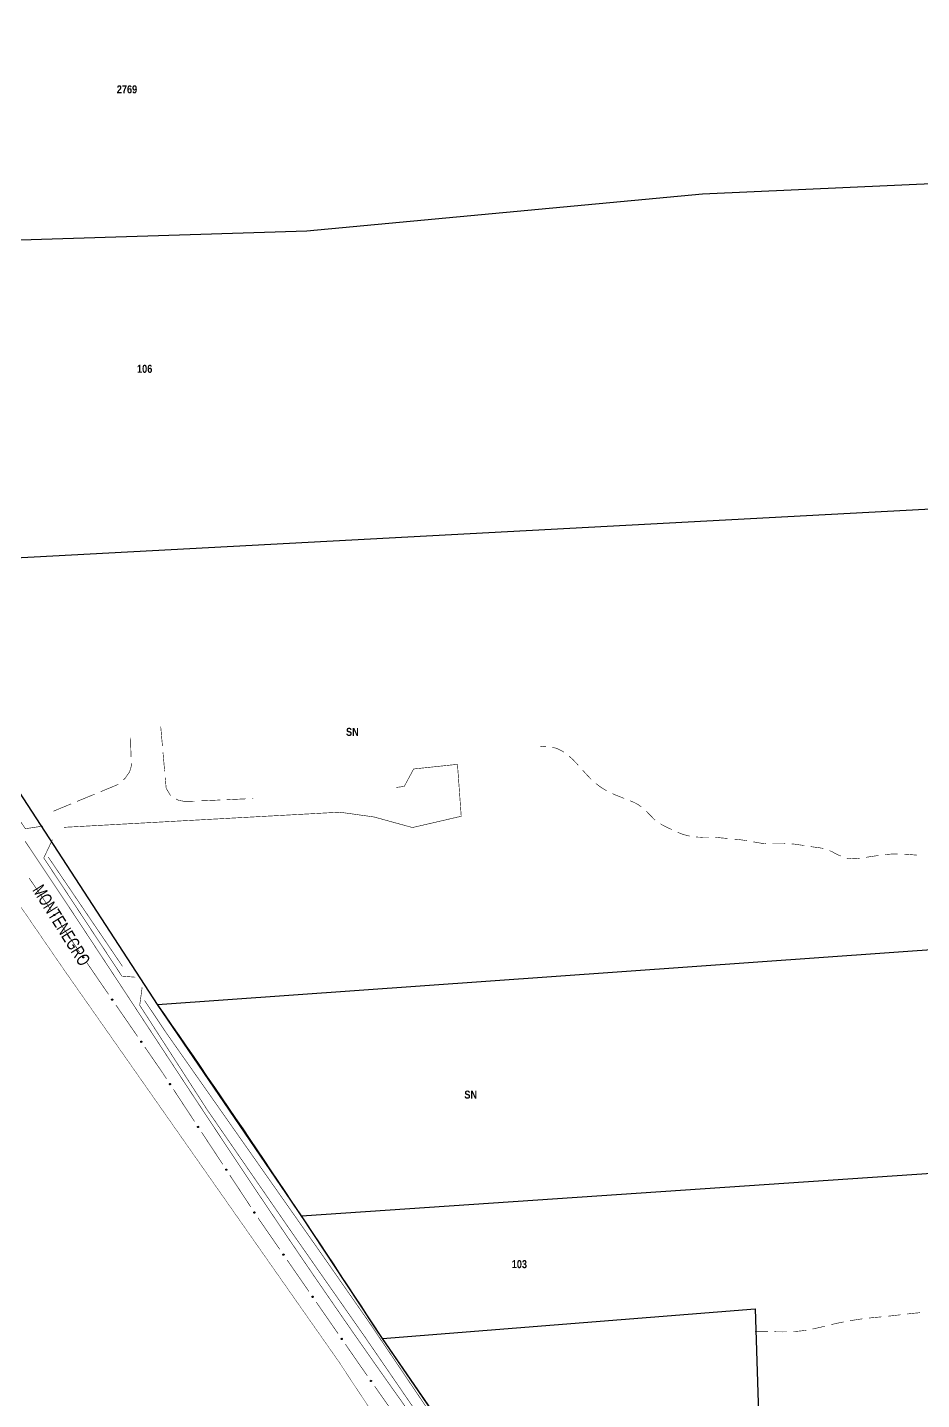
# Model space of a CAD drawing. Extents: x 204834 to 208707, y 4853033 to 4855981.
# Drawn here: x 205465.4 to 205744.8, y 4853890.3 to 4854319 of the extents above; entities that cross this region are included whole.
import ezdxf
from ezdxf.enums import TextEntityAlignment as Align

# ---------------------------------------------------------------- set-up
doc = ezdxf.new("R2010")
doc.units = 0
doc.header["$LTSCALE"] = 1.5
doc.header["$MEASUREMENT"] = 0
for name, pattern in [('TRACO_05', [11, 7, -1, 0.5, -1, 0.5, -1]), ('TRACO_11', [8, 3, -1, 3, -1]), ('TRACO_25', [8, 3, -1, 1, -1, 1, -1])]:
    doc.linetypes.add(name, pattern=pattern)
for name, color, linetype in [('CD-MALHA-LOTES', 40, 'CONTINUOUS'), ('HD-VALAS-DRENOS', 170, 'CONTINUOUS'), ('LM-LIM-SETOR-FISCAL', 7, 'CONTINUOUS'), ('RU-QUADRAS', 6, 'CONTINUOUS'), ('SV-CAMINHO-TRILHA', 20, 'CONTINUOUS'), ('SV-EIXO-ROD-ESTR', 7, 'CONTINUOUS'), ('SV-FX-DOM-EST', 20, 'CONTINUOUS'), ('SV-ROD-ESTADUAIS', 20, 'CONTINUOUS'), ('SV-RUA-PAVIM-S-GUIA-C-GUIA', 7, 'CONTINUOUS'), ('SV-TXT-ROD-EST', 20, 'CONTINUOUS'), ('Th_NmrPort', 7, 'CONTINUOUS')]:
    doc.layers.add(name, color=color, linetype=linetype)
doc.styles.add('ARIAL', font='ARIAL.TTF')
doc.styles.get("Standard").update_dxf_attribs({"font": 'swisscbo.ttf'})
doc.linetypes.add('Limite', pattern='A,20,-3,[130,ltypeshp.shx,S=6.35,R=0,X=0,Y=0],-3,20', length=46)

msp = doc.modelspace()

# ---------------------------------------------------------------- linework, layer by layer
at = {"layer": 'CD-MALHA-LOTES', "linetype": 'Continuous', "flags": 128}
for points in [[(205423.36, 4854251.36), (205552.69, 4854255.43), (205676.37, 4854266.97), (205796.36, 4854272.4)], [(205416.8, 4854150.88), (205796.43, 4854171.24)], [(205506.07, 4854013.73), (205416.8, 4854150.88)], [(205506.07, 4854013.73), (205796.2, 4854034.33)], [(205551.03, 4853947.72), (205506.07, 4854013.73)], [(205551.03, 4853947.72), (205795.58, 4853964.28)], [(205576.31, 4853909.36), (205551.03, 4853947.72)], [(205576.31, 4853909.36), (205692.85, 4853918.66)], [(205692.85, 4853918.66), (205694.59, 4853863.12)], [(205611.74, 4853857.9), (205576.31, 4853909.36)]]:
    msp.add_lwpolyline(points, dxfattribs=at)
at = {"layer": 'HD-VALAS-DRENOS', "linetype": 'TRACO_05', "const_width": 0.18}
for points in [[(205495.1, 4854025.67), (205471.91, 4854059.8)], [(205619.06, 4853844.95), (205571.88, 4853914.89), (205558.19, 4853934.54), (205508.55, 4854005.2), (205501.99, 4854015.02), (205501.99, 4854015.01)]]:
    msp.add_lwpolyline(points, dxfattribs=at)
at = {"layer": 'LM-LIM-SETOR-FISCAL', "linetype": 'Limite', "ltscale": 0.1, "const_width": 0.13, "flags": 128}
msp.add_lwpolyline([(208132.13, 4853213.19), (208114.89, 4853209.76), (208079.6, 4853197.34), (208051.55, 4853180.72), (208025.58, 4853147.48), (208008.96, 4853121.51), (207990.27, 4853095.54), (207977.18, 4853074.27), (207977.18, 4853074.27), (207977.25, 4853074.22), (207977.18, 4853074.27), (207956.1, 4853085.93), (207945.82, 4853090.68), (207936.07, 4853099.64), (207925.79, 4853113.08), (207912.87, 4853122.04), (207901.27, 4853129.42), (207885.99, 4853134.43), (207866.22, 4853130.48), (207857.06, 4853117.3), (207855.74, 4853109.65), (207854.29, 4853104.12), (207849.81, 4853098.58), (207843.48, 4853094.63), (207832.35, 4853091.47), (207826.81, 4853088.04), (207822.46, 4853090.02), (207820.49, 4853094.5), (207817.85, 4853098.72), (207811.26, 4853102.27), (207805.07, 4853103.59), (207799.14, 4853104.38), (207790.7, 4853104.38), (207787.01, 4853100.03), (207786.62, 4853093.31), (207788.2, 4853087.12), (207790.57, 4853079.61), (207790.97, 4853071.24), (207790.84, 4853064.52), (207788.33, 4853057.66), (207782.8, 4853050.28), (207778.71, 4853047.25), (207773.44, 4853045.67), (207762.04, 4853043.3), (207754.13, 4853041.45), (207747.15, 4853035.92), (207736.87, 4853033.41), (207724.88, 4853033.81), (207719.34, 4853036.97), (207718.29, 4853046.46), (207718.15, 4853057.73), (207718.02, 4853064.06), (207716.7, 4853070.78), (207713.41, 4853075.39), (207708.27, 4853076.71), (207703.66, 4853075.26), (207699.7, 4853071.57), (207695.82, 4853066.3), (207691.07, 4853063.26), (207679.08, 4853063.26), (207668.54, 4853066.43), (207663.92, 4853071.17), (207660.23, 4853076.31), (207656.54, 4853081.71), (207653.12, 4853086.99), (207651.8, 4853094.76), (207650.35, 4853101.35), (207645.47, 4853108.07), (207638.75, 4853112.42), (207633.48, 4853114.13), (207625.51, 4853116.05), (207616.55, 4853118.55), (207607.72, 4853121.45), (207599.15, 4853123.03), (207589.26, 4853124.48), (207579.64, 4853122.9), (207567.98, 4853122.5), (207563.63, 4853123.29), (207559.41, 4853125.53), (207549.66, 4853131.07), (207540.31, 4853134.1), (207534.9, 4853135.16), (207526.34, 4853135.42), (207517.37, 4853134.63), (207509.86, 4853132.26), (207501.03, 4853132.12), (207496.16, 4853134.1), (207489.44, 4853138.19), (207485.09, 4853140.95), (207483.24, 4853145.3), (207433.38, 4853135.75), (207434.67, 4853127.72), (207426.82, 4853124.81), (207415.73, 4853122.98), (207396.77, 4853120.95), (207392.49, 4853119.11), (207387.47, 4853118.39), (207381.3, 4853117.24), (207376.56, 4853116.38), (207369.1, 4853115.23), (207357.97, 4853112.75), (207344.5, 4853111.15), (207333.42, 4853111.36), (207328.77, 4853111.37), (207320.7, 4853109.57), (207319.42, 4853105.86), (207317.92, 4853104.36), (207313.42, 4853103), (207306.84, 4853102), (207303.18, 4853099.75), (207300.74, 4853099.94), (207297.24, 4853101.27), (207294.36, 4853102.41), (207290.13, 4853102.41), (207285.91, 4853101.58), (207283.75, 4853100.66), (207281.89, 4853098.7), (207278.14, 4853097.67), (207267.11, 4853095.09), (207250.59, 4853091.4), (207242.24, 4853089.87), (207232.02, 4853089.01), (207225.74, 4853087.76), (207218.42, 4853086.81), (207208.78, 4853084.88), (207201.06, 4853083.36), (207192.55, 4853081.52), (207188.75, 4853080.47), (207183.81, 4853079.34), (207181.54, 4853078.81), (207178.97, 4853078.21), (207175.42, 4853077.24), (207161.51, 4853073.61), (207134.62, 4853067.5), (207121.18, 4853063.43), (207109.77, 4853060.98), (207083.02, 4853055.24), (207071.92, 4853053.66), (207063.04, 4853052.2), (207057.57, 4853051.22), (207048.59, 4853049.32), (207041.5, 4853047.9), (207028.02, 4853045.07), (207018.95, 4853043.22), (207009.04, 4853041.02), (207007.25, 4853052.87), (207006.42, 4853057.28), (207004.98, 4853065.92), (207003.06, 4853076.97), (207001.71, 4853082.51), (207000.15, 4853089.03), (206998.25, 4853095.75), (206995.98, 4853101.99), (206993.74, 4853107.81), (206987.39, 4853105.57), (206977.81, 4853100.47), (206967.6, 4853097.61), (206962.59, 4853093.58), (206958.92, 4853089.46), (206955.6, 4853082.5), (206950.01, 4853078.17), (206943.28, 4853074.5), (206936.66, 4853071.45), (206932.61, 4853069.6), (206929.01, 4853068.36), (206924.61, 4853067.87), (206920.58, 4853068.19), (206915.12, 4853068.72), (206902.95, 4853070.8), (206891.38, 4853067.85), (206880.4, 4853065.73), (206872.64, 4853064.04), (206858.24, 4853060.22), (206847.8, 4853057.54), (206840.17, 4853055.43), (206828.46, 4853052.32), (206822.53, 4853050.63), (206811.52, 4853047.66), (206803.01, 4853045.24), (206783.97, 4853039.27), (206779.35, 4853035.22), (206768.83, 4853039.64), (206726.11, 4853063.48), (206713.2, 4853068.45), (206676.44, 4853090.31), (206672.42, 4853095.9), (206668.43, 4853097.71), (206665.78, 4853098.35), (206614.27, 4853094.76), (206560.2, 4853092.06), (206527.07, 4853088.1), (206526.63, 4853090.28), (206436.89, 4853085.62), (206403.59, 4853083.9), (206378.69, 4853082.54), (206306.59, 4853077.18), (206281.43, 4853073.09), (206250.76, 4853068.13), (206249.32, 4853067.81), (206241.73, 4853106.06), (206174.74, 4853099.25), (206115.25, 4853096.39), (206097.24, 4853093.29), (206088.22, 4853093.5), (206047.56, 4853092.24), (205987.11, 4853086.63), (205973.22, 4853086.23), (205954.27, 4853084.91), (205875.14, 4853081.42), (205864.61, 4853080.53), (205796.33, 4853076.78), (205791.35, 4853076.88), (205760.46, 4853075.4), (205708.12, 4853073.2), (205697.96, 4853072.98), (205694.02, 4853072.84), (205648.48, 4853073.83), (205657.67, 4853139.89), (205663.09, 4853176.52), (205673.5, 4853240.08), (205679.81, 4853273), (205682.39, 4853291.1), (205686.45, 4853319.25), (205690.23, 4853344.16), (205693.06, 4853366.18), (205695.8, 4853385.06), (205698.77, 4853405.47), (205701.84, 4853427.15), (205703.38, 4853440.04), (205705.6, 4853461.25), (205707.13, 4853485.05), (205708.09, 4853504.93), (205707.25, 4853529.87), (205706.63, 4853547.82), (205704.33, 4853573.07), (205701.82, 4853593.22), (205697.65, 4853618.26), (205692.43, 4853645.81), (205685.96, 4853670.23), (205679.7, 4853691.73), (205670, 4853719.35), (205658.78, 4853745.51), (205610.54, 4853829.65), (205562.78, 4853902.04), (205476.94, 4854024.43), (205418.69, 4854109.18), (205356.81, 4854200.14), (205285.27, 4854304.56), (205232.63, 4854379.82), (205148.32, 4854500.33), (205059.6, 4854625.34), (204995.99, 4854716.47), (204934.98, 4854801.22), (204887.55, 4854871.19), (204871.08, 4854893.76), (204835.64, 4854946.28), (204834.25, 4854948.2), (204845.64, 4854959.83), (204876.75, 4854964.71), (204914.35, 4854970.84), (204996.87, 4854983.31), (205090.66, 4854997.71), (205105.98, 4854999.94), (205187.94, 4855012.05), (205245.94, 4855021.11), (205272.68, 4855025.85), (205289.82, 4855028.52), (205353.63, 4855038.1), (205379.87, 4855044.32), (205380.17, 4855053.59), (205399.55, 4855054.95), (205426.54, 4855056.03), (205437.99, 4855056.62), (205499.63, 4855060.67), (205539.31, 4855063.19), (205567.09, 4855064.98), (205582.41, 4855066.09), (205635.91, 4855070), (205692.95, 4855073.42), (205739.37, 4855076.32), (205755.85, 4855076.88), (205779.09, 4855078.91), (205796.39, 4855080.33), (205832.27, 4855082.2), (205855.36, 4855083.58), (205884.96, 4855084.97), (205904.85, 4855085.43), (205945.85, 4855088.06), (205975.45, 4855089.94), (205990.04, 4855090.61), (206010.45, 4855091.62), (206021.42, 4855091.93), (206022.38, 4855094.63), (206023.19, 4855099.07), (206023.73, 4855105.32), (206023.73, 4855114.57), (206023.61, 4855122.77), (206023.73, 4855128.91), (206023.31, 4855148.74), (206059.09, 4855155.08), (206090.43, 4855139.24), (206138.56, 4855111.07), (206178.75, 4855088.19), (206206.79, 4855072.52), (206222.46, 4855062.86), (206230.38, 4855057.64), (206237.19, 4855052.51), (206245.02, 4855046.96), (206277.61, 4855028.92), (206315.11, 4855009.06), (206322.43, 4855004.94), (206334.61, 4854998.15), (206344.05, 4854991.94), (206370.01, 4854978.16), (206377.13, 4854974.52), (206383.62, 4854970.88), (206391.86, 4854965.97), (206400.96, 4854960.99), (206409.67, 4854956.24), (206418.06, 4854951.81), (206428.03, 4854946.58), (206436.74, 4854941.99), (206446.39, 4854936.45), (206454.94, 4854931.86), (206463.33, 4854927.27), (206473.94, 4854921.41), (206483.44, 4854916.66), (206493.49, 4854911.28), (206502.2, 4854906.53), (206509.16, 4854902.73), (206517.55, 4854899.17), (206528.48, 4854896), (206549.69, 4854889.67), (206564.41, 4854883.97), (206567.2, 4854879.08), (206570.83, 4854883.26), (206576.05, 4854891.17), (206582.86, 4854902.57), (206588.24, 4854910.17), (206594.1, 4854919.67), (206601.38, 4854929.09), (206611.99, 4854937.95), (206625.76, 4854949.98), (206640.32, 4854965.18), (206646.34, 4854973.73), (206650.93, 4854980.7), (206656.31, 4854989.4), (206659.8, 4854993.84), (206666.37, 4855000.56), (206674.91, 4855008.32), (206682.51, 4855016.24), (206687.1, 4855021.3), (206689.8, 4855026.21), (206695.97, 4855035.87), (206702.46, 4855046.95), (206709.74, 4855060.01), (206715.44, 4855068.88), (206721.77, 4855075.21), (206727.79, 4855082.65), (206732.22, 4855088.66), (206736.5, 4855097.05), (206739.58, 4855106.79), (206740.85, 4855116.29), (206741.17, 4855125.63), (206741.64, 4855134.02), (206741.17, 4855142.09), (206742.12, 4855150.72), (206742.75, 4855160.06), (206742.43, 4855173.36), (206743.07, 4855183.81), (206745.76, 4855192.36), (206748.45, 4855197.74), (206758.11, 4855205.5), (206768.24, 4855208.82), (206775.2, 4855210.56), (206778.84, 4855212.3), (206783.44, 4855216.26), (206786.6, 4855221.64), (206789.29, 4855225.29), (206792.14, 4855229.4), (206795.63, 4855232.73), (206801.01, 4855234.47), (206808.45, 4855236.21), (206816.52, 4855237.63), (206822.22, 4855240.17), (206827.6, 4855242.54), (206831.4, 4855244.28), (206836.63, 4855244.44), (206839.95, 4855243.97), (206842.19, 4855243.65), (206845.62, 4855240.46), (206849.62, 4855235.99), (206854.58, 4855232.12), (206859.64, 4855229.78), (206864.76, 4855227.39), (206870.2, 4855225.04), (206874.73, 4855222.3), (206878.92, 4855219.29), (206882.98, 4855215.83), (206887.98, 4855212.7), (206893.95, 4855209.85), (206900.29, 4855207.85), (206907.15, 4855206.19), (206913.73, 4855205.04), (206920.81, 4855203.6), (206927.56, 4855201.94), (206933.6, 4855200.48), (206939.89, 4855199.17), (206945.67, 4855197.5), (206951.88, 4855196.77), (206955.65, 4855197.17), (206957.31, 4855197.34), (206961.86, 4855199.66), (206966.53, 4855198.43), (206972.05, 4855197.76), (206977.41, 4855196.39), (206983.23, 4855195.87), (206988.52, 4855195.58), (206994.38, 4855194.99), (206999.44, 4855194.4), (207005.61, 4855193.62), (207012.36, 4855193.6), (207017.57, 4855195.37), (207023.03, 4855199.41), (207027.73, 4855202.05), (207032.27, 4855204.91), (207036.83, 4855207.98), (207041.71, 4855210.66), (207047.65, 4855212.46), (207053.63, 4855214.05), (207060.03, 4855216.42), (207065.62, 4855219.18), (207071.3, 4855222.28), (207076, 4855226.44), (207079.82, 4855231.03), (207081.1, 4855236.76), (207082.6, 4855241.31), (207088.02, 4855243.94), (207090.58, 4855249.59), (207089.81, 4855256.18), (207088.3, 4855261.39), (207091.68, 4855264.78), (207096.44, 4855266.15), (207101.11, 4855269.63), (207105.02, 4855274.18), (207109.74, 4855275.56), (207115.56, 4855275.11), (207120.83, 4855274.22), (207125.84, 4855273.37), (207131.74, 4855271.63), (207137.13, 4855270.1), (207140.28, 4855270.08), (207149.52, 4855272.92), (207159.75, 4855279.15), (207168.21, 4855287.16), (207178.44, 4855293.84), (207190.46, 4855299.18), (207198.91, 4855306.29), (207210.48, 4855312.52), (207226.05, 4855320.31), (207238.96, 4855331.88), (207248.75, 4855350.57), (207250.97, 4855379.94), (207256.76, 4855404.86), (207263.43, 4855423.99), (207271.89, 4855446.69), (207282.57, 4855472.94), (207294.81, 4855494.97), (207326.84, 4855524.34), (207365.56, 4855558.16), (207387.07, 4855586.87), (207407.16, 4855615.16), (207422.96, 4855638.92), (207434.53, 4855666.07), (207438.09, 4855689.65), (207436.31, 4855734.15), (207437.65, 4855776.65), (207435.87, 4855804.68), (207437.2, 4855838.5), (207442.99, 4855862.09), (207450.11, 4855888.79), (207460.34, 4855908.81), (207484.89, 4855935.84), (207514.89, 4855951.47), (207555.87, 4855955.7), (207618.39, 4855944.29), (207657.68, 4855935.84), (207679.23, 4855930.77), (207701.08, 4855927.5), (207727.34, 4855933.29), (207757.59, 4855943.08), (207797.2, 4855948.42), (207840.36, 4855943.52), (207880.86, 4855931.06), (207908.47, 4855922.08), (207928.08, 4855916.75), (207978.98, 4855907.33), (207988.92, 4855905.77), (208022.36, 4855902.14), (208058.85, 4855901.25), (208090, 4855903.03), (208114.96, 4855908.68), (208130.68, 4855913.81), (208161.85, 4855928.41), (208188.89, 4855948.62), (208218.29, 4855981.06), (208246.45, 4855971.34), (208278.32, 4855947.49), (208315.9, 4855902.87), (208367.57, 4855812.45), (208407.49, 4855740.82), (208443.9, 4855682.11), (208501.44, 4855564.09), (208520.23, 4855513.59), (208554.28, 4855420.83), (208582.46, 4855346.85), (208608.3, 4855254.08), (208634.13, 4855164.83), (208662.31, 4855069.71), (208689.32, 4854981.64), (208696.37, 4854928.8), (208702.51, 4854871.1), (208702.64, 4854844.17), (208698.6, 4854815.34), (208685.17, 4854772.09), (208669.12, 4854736.78), (208666.53, 4854731.08), (208618.81, 4854675.16), (208569.26, 4854639.06), (208558.41, 4854631.16), (208530.44, 4854622.7), (208494.29, 4854611.78), (208442.09, 4854593.13), (208386.91, 4854561.82), (208367.53, 4854543.92), (208320.55, 4854507.76), (208301.91, 4854481.66), (208287, 4854448.85), (208272.08, 4854390.69), (208264.63, 4854342.97), (208264.41, 4854341.07), (208259.41, 4854296.74), (208259.41, 4854241.19), (208259.41, 4854191.98), (208256.43, 4854122.63), (208248.97, 4854065.96), (208232.56, 4854015.63), (208216.16, 4853966.42), (208198.26, 4853911.24), (208184.84, 4853872.46), (208177.39, 4853828.47), (208173.66, 4853792.31), (208166.95, 4853749.8), (208162.4, 4853719.3), (208164.42, 4853685.56), (208172.06, 4853630.34), (208197.55, 4853545.38), (208223.89, 4853510.55), (208245.13, 4853460.42), (208259.57, 4853406.68), (208260.42, 4853403.5), (208260.52, 4853398.64), (208261.27, 4853362.72), (208252.77, 4853293.05), (208222.19, 4853252.27), (208166.97, 4853226.79)], close=True, dxfattribs=at)
at = {"layer": 'RU-QUADRAS', "linetype": 'Continuous'}
msp.add_lwpolyline([(206527.56, 4854322.43), (206525.43, 4854312.71), (206392.02, 4854303.77), (206123.95, 4854293.28), (206093.42, 4854294.35), (206094.79, 4854085.44, -0.014882), (206098.49, 4853988.67), (206109.44, 4853887.38), (206108.01, 4853867.69), (206069.1, 4853867.16), (205963.54, 4853860.29), (205931.24, 4853859.63), (205931.07, 4853861.44), (205917.97, 4853860.73), (205917.98, 4853859.08), (205882.75, 4853858.58), (205727.84, 4853847.47), (205624.52, 4853839.17), (205576.31, 4853909.36, 0.007622), (205506.07, 4854013.73), (205416.8, 4854150.88)], format="xyb", dxfattribs=at)
at = {"layer": 'SV-CAMINHO-TRILHA', "const_width": 0.18}
for points in [[(205626.41, 4854094.37), (205625.72, 4854094.25)], [(205626.5, 4854094.38), (205626.41, 4854094.37)], [(205627.5, 4854094.42), (205626.5, 4854094.38)], [(205630.85, 4854093.76), (205629.45, 4854094.08)], [(205631.35, 4854093.5), (205630.85, 4854093.76)], [(205632.68, 4854092.81), (205631.35, 4854093.5)], [(205633.1, 4854092.53), (205632.68, 4854092.81)], [(205635.83, 4854090.29), (205634.67, 4854091.3)], [(205636.15, 4854089.95), (205635.83, 4854090.29)], [(205637.52, 4854088.5), (205636.15, 4854089.95)], [(205639.87, 4854085.88), (205638.86, 4854087.01)], [(205640.2, 4854085.53), (205639.87, 4854085.88)], [(205640.9, 4854084.78), (205640.2, 4854085.53)], [(205641.59, 4854084.09), (205640.9, 4854084.78)], [(205643.1, 4854082.73), (205643.08, 4854082.75)], [(205643.87, 4854082.15), (205643.1, 4854082.73)], [(205644.3, 4854081.83), (205643.87, 4854082.15)], [(205644.69, 4854081.57), (205644.3, 4854081.83)], [(205645.56, 4854081), (205644.69, 4854081.57)], [(205646.4, 4854080.53), (205645.56, 4854081)], [(205648.77, 4854079.35), (205648.18, 4854079.63)], [(205649.1, 4854079.22), (205648.77, 4854079.35)], [(205651.55, 4854078.25), (205649.1, 4854079.22)], [(205651.88, 4854078.12), (205651.55, 4854078.25)], [(205654.93, 4854076.89), (205653.75, 4854077.39)], [(205655.57, 4854076.56), (205654.93, 4854076.89)], [(205656.27, 4854076.2), (205655.57, 4854076.56)], [(205656.43, 4854076.07), (205656.27, 4854076.2)], [(205657.23, 4854075.47), (205656.43, 4854076.07)], [(205659.3, 4854073.61), (205658.75, 4854074.18)], [(205659.45, 4854073.46), (205659.3, 4854073.61)], [(205661.39, 4854071.46), (205659.45, 4854073.46)], [(205661.57, 4854071.34), (205661.39, 4854071.46)], [(205663.79, 4854069.83), (205663.22, 4854070.22)], [(205664.07, 4854069.69), (205663.79, 4854069.83)], [(205665.14, 4854069.14), (205664.07, 4854069.69)], [(205665.86, 4854068.8), (205665.14, 4854069.14)], [(205666.77, 4854068.38), (205665.86, 4854068.8)], [(205669.13, 4854067.32), (205668.59, 4854067.55)], [(205669.51, 4854067.17), (205669.13, 4854067.32)], [(205670.54, 4854066.78), (205669.51, 4854067.17)], [(205671.41, 4854066.57), (205670.54, 4854066.78)], [(205672.39, 4854066.33), (205671.41, 4854066.57)], [(205675.99, 4854065.99), (205674.36, 4854066.05)], [(205676.35, 4854066), (205675.99, 4854065.99)], [(205677.5, 4854066.03), (205676.35, 4854066)], [(205678.35, 4854066.03), (205677.5, 4854066.03)], [(205682.75, 4854065.74), (205680.35, 4854065.97)], [(205683.34, 4854065.68), (205682.75, 4854065.74)], [(205684.33, 4854065.58), (205683.34, 4854065.68)], [(205686.44, 4854065.39), (205686.32, 4854065.4)], [(205687.32, 4854065.3), (205686.44, 4854065.39)], [(205687.93, 4854065.25), (205687.32, 4854065.3)], [(205688.31, 4854065.19), (205687.93, 4854065.25)], [(205690.29, 4854064.92), (205688.31, 4854065.19)], [(205694.73, 4854064.12), (205692.26, 4854064.55)], [(205695.22, 4854064.08), (205694.73, 4854064.12)], [(205696.22, 4854064), (205695.22, 4854064.08)], [(205699.69, 4854063.92), (205698.22, 4854063.92)], [(205700.21, 4854063.93), (205699.69, 4854063.92)], [(205702.09, 4854063.95), (205700.21, 4854063.93)], [(205702.21, 4854063.94), (205702.09, 4854063.95)], [(205705.09, 4854063.84), (205704.21, 4854063.87)], [(205705.21, 4854063.82), (205705.09, 4854063.84)], [(205707.29, 4854063.53), (205705.21, 4854063.82)], [(205708.18, 4854063.38), (205707.29, 4854063.53)], [(205711.24, 4854062.92), (205710.15, 4854063.07)], [(205712.14, 4854062.8), (205711.24, 4854062.92)], [(205712.75, 4854062.73), (205712.14, 4854062.8)], [(205713.13, 4854062.66), (205712.75, 4854062.73)], [(205714.11, 4854062.49), (205713.13, 4854062.66)], [(205716.77, 4854061.53), (205715.99, 4854061.81)], [(205716.92, 4854061.44), (205716.77, 4854061.53)], [(205718.09, 4854060.79), (205716.92, 4854061.44)], [(205718.69, 4854060.51), (205718.09, 4854060.79)], [(205719.59, 4854060.09), (205718.69, 4854060.51)], [(205722.85, 4854059.25), (205721.46, 4854059.44)], [(205723.45, 4854059.27), (205722.85, 4854059.25)], [(205724.38, 4854059.3), (205723.45, 4854059.27)], [(205724.45, 4854059.31), (205724.38, 4854059.3)], [(205725.44, 4854059.44), (205724.45, 4854059.31)], [(205729.61, 4854060.05), (205727.42, 4854059.71)], [(205730.39, 4854060.16), (205729.61, 4854060.05)], [(205731.38, 4854060.31), (205730.39, 4854060.16)], [(205733.45, 4854060.57), (205733.36, 4854060.56)], [(205734.36, 4854060.65), (205733.45, 4854060.57)], [(205734.95, 4854060.7), (205734.36, 4854060.65)], [(205735.35, 4854060.73), (205734.95, 4854060.7)], [(205736.45, 4854060.78), (205735.35, 4854060.73)], [(205737.35, 4854060.79), (205736.45, 4854060.78)], [(205740.38, 4854060.66), (205739.35, 4854060.71)], [(205741.35, 4854060.57), (205740.38, 4854060.66)], [(205741.87, 4854060.52), (205741.35, 4854060.57)], [(205742.34, 4854060.48), (205741.87, 4854060.52)], [(205743.34, 4854060.4), (205742.34, 4854060.48)], [(205737.33, 4853916.69), (205738.26, 4853916.8)], [(205738.26, 4853916.8), (205738.33, 4853916.8)], [(205740.31, 4853917.03), (205741.22, 4853917.14)], [(205741.22, 4853917.14), (205742.3, 4853917.25)], [(205742.3, 4853917.25), (205742.71, 4853917.3)], [(205742.71, 4853917.3), (205743.3, 4853917.35)], [(205743.3, 4853917.35), (205744.21, 4853917.44)], [(205744.21, 4853917.44), (205744.29, 4853917.44)], [(205710.73, 4853912.34), (205711.71, 4853912.55)], [(205711.71, 4853912.55), (205711.91, 4853912.59)], [(205711.91, 4853912.59), (205712.68, 4853912.77)], [(205712.68, 4853912.77), (205713.36, 4853912.94)], [(205713.36, 4853912.94), (205714.62, 4853913.25)], [(205716.56, 4853913.73), (205717.54, 4853913.95)], [(205717.54, 4853913.95), (205717.93, 4853914.04)], [(205717.93, 4853914.04), (205718.52, 4853914.17)], [(205718.52, 4853914.17), (205719.4, 4853914.35)], [(205719.4, 4853914.35), (205720.48, 4853914.56)], [(205722.44, 4853914.92), (205723.17, 4853915.05)], [(205723.17, 4853915.05), (205724.42, 4853915.25)], [(205724.42, 4853915.25), (205724.65, 4853915.29)], [(205724.65, 4853915.29), (205725.4, 4853915.4)], [(205725.4, 4853915.4), (205726.13, 4853915.51)], [(205726.13, 4853915.51), (205726.4, 4853915.54)], [(205728.38, 4853915.77), (205728.9, 4853915.83)], [(205728.9, 4853915.83), (205730.37, 4853915.97)], [(205730.37, 4853915.97), (205730.39, 4853915.98)], [(205730.39, 4853915.98), (205731.37, 4853916.06)], [(205731.37, 4853916.06), (205731.89, 4853916.11)], [(205731.89, 4853916.11), (205732.36, 4853916.16)], [(205734.35, 4853916.35), (205735.28, 4853916.45)], [(205735.28, 4853916.45), (205737.33, 4853916.69)], [(205692.79, 4853911.5), (205694.79, 4853911.53)], [(205694.79, 4853911.53), (205695.79, 4853911.54)], [(205695.79, 4853911.54), (205696.79, 4853911.53)], [(205698.79, 4853911.49), (205699.78, 4853911.47)], [(205699.78, 4853911.47), (205700.79, 4853911.46)], [(205700.79, 4853911.46), (205701.28, 4853911.45)], [(205701.28, 4853911.45), (205702.79, 4853911.48)], [(205704.79, 4853911.54), (205705.62, 4853911.6)], [(205705.62, 4853911.6), (205706.78, 4853911.71)], [(205706.78, 4853911.71), (205707.11, 4853911.74)], [(205707.11, 4853911.74), (205707.77, 4853911.83)], [(205707.77, 4853911.83), (205708.6, 4853911.94)], [(205708.6, 4853911.94), (205708.76, 4853911.97)]]:
    msp.add_lwpolyline(points, dxfattribs=at)
at = {"layer": 'SV-EIXO-ROD-ESTR', "const_width": 0.18}
for points in [[(205472.69, 4854043.34), (205465.93, 4854053.25)], [(205481.71, 4854030.12), (205474.95, 4854040.03)], [(205488.16, 4854020.68), (205483.97, 4854026.82)], [(205488.48, 4854020.21), (205488.16, 4854020.68)], [(205490.75, 4854016.92), (205488.48, 4854020.21)], [(205499.83, 4854003.74), (205493.02, 4854013.62)], [(205507.36, 4853992.8), (205502.09, 4854000.45)], [(205507.75, 4853992.2), (205507.36, 4853992.8)], [(205508.85, 4853990.53), (205507.75, 4853992.2)], [(205517.64, 4853977.16), (205511.05, 4853987.19)], [(205526.44, 4853963.79), (205519.84, 4853973.82)], [(205535.23, 4853950.43), (205528.63, 4853960.45)], [(205544.27, 4853937.22), (205537.44, 4853947.09)], [(205553.37, 4853924.07), (205546.54, 4853933.93)], [(205562.47, 4853910.91), (205555.64, 4853920.78)], [(205569.32, 4853901.01), (205564.75, 4853907.62)], [(205569.87, 4853900.22), (205569.32, 4853901.01)], [(205571.6, 4853897.77), (205569.87, 4853900.22)], [(205580.79, 4853884.67), (205573.9, 4853894.49)]]:
    msp.add_lwpolyline(points, dxfattribs=at)
at = {"layer": 'SV-EIXO-ROD-ESTR'}
for points in [[(205473.81, 4854041.5), (205473.76, 4854041.51), (205473.72, 4854041.53), (205473.69, 4854041.55), (205473.67, 4854041.58), (205473.66, 4854041.61), (205473.64, 4854041.65), (205473.64, 4854041.69), (205473.65, 4854041.73), (205473.67, 4854041.77), (205473.69, 4854041.8), (205473.72, 4854041.83), (205473.75, 4854041.84), (205473.79, 4854041.85), (205473.83, 4854041.86), (205473.88, 4854041.85), (205473.91, 4854041.83), (205473.94, 4854041.81), (205473.96, 4854041.78), (205473.98, 4854041.75), (205473.99, 4854041.71), (205474, 4854041.67), (205473.99, 4854041.62), (205473.97, 4854041.58), (205473.95, 4854041.56), (205473.92, 4854041.53), (205473.89, 4854041.52), (205473.85, 4854041.5), (205473.81, 4854041.5)], [(205482.83, 4854028.29), (205482.78, 4854028.3), (205482.74, 4854028.31), (205482.72, 4854028.34), (205482.69, 4854028.37), (205482.68, 4854028.4), (205482.67, 4854028.43), (205482.66, 4854028.47), (205482.67, 4854028.52), (205482.69, 4854028.56), (205482.71, 4854028.59), (205482.74, 4854028.61), (205482.77, 4854028.63), (205482.81, 4854028.64), (205482.85, 4854028.64), (205482.9, 4854028.63), (205482.94, 4854028.62), (205482.96, 4854028.59), (205482.99, 4854028.56), (205483, 4854028.53), (205483.01, 4854028.5), (205483.02, 4854028.46), (205483.01, 4854028.41), (205482.99, 4854028.37), (205482.97, 4854028.34), (205482.94, 4854028.32), (205482.91, 4854028.3), (205482.87, 4854028.29), (205482.83, 4854028.29)], [(205491.88, 4854015.09), (205491.83, 4854015.1), (205491.79, 4854015.11), (205491.76, 4854015.14), (205491.74, 4854015.17), (205491.72, 4854015.2), (205491.71, 4854015.23), (205491.71, 4854015.27), (205491.71, 4854015.32), (205491.73, 4854015.36), (205491.76, 4854015.39), (205491.78, 4854015.41), (205491.81, 4854015.43), (205491.85, 4854015.44), (205491.89, 4854015.44), (205491.94, 4854015.43), (205491.98, 4854015.42), (205492.01, 4854015.39), (205492.03, 4854015.37), (205492.05, 4854015.33), (205492.06, 4854015.3), (205492.06, 4854015.26), (205492.05, 4854015.21), (205492.04, 4854015.17), (205492.01, 4854015.14), (205491.98, 4854015.12), (205491.95, 4854015.1), (205491.92, 4854015.09), (205491.88, 4854015.09)], [(205500.95, 4854001.91), (205500.9, 4854001.92), (205500.86, 4854001.94), (205500.83, 4854001.96), (205500.81, 4854001.99), (205500.8, 4854002.02), (205500.79, 4854002.05), (205500.78, 4854002.1), (205500.79, 4854002.14), (205500.81, 4854002.18), (205500.83, 4854002.21), (205500.86, 4854002.24), (205500.89, 4854002.25), (205500.93, 4854002.26), (205500.97, 4854002.27), (205501.02, 4854002.26), (205501.05, 4854002.24), (205501.08, 4854002.22), (205501.1, 4854002.19), (205501.12, 4854002.16), (205501.13, 4854002.12), (205501.14, 4854002.08), (205501.13, 4854002.03), (205501.11, 4854001.99), (205501.09, 4854001.97), (205501.06, 4854001.94), (205501.03, 4854001.93), (205500.99, 4854001.91), (205500.95, 4854001.91)], [(205509.94, 4853988.68), (205509.89, 4853988.69), (205509.85, 4853988.71), (205509.82, 4853988.73), (205509.8, 4853988.76), (205509.79, 4853988.79), (205509.78, 4853988.82), (205509.77, 4853988.87), (205509.78, 4853988.91), (205509.8, 4853988.95), (205509.83, 4853988.98), (205509.85, 4853989), (205509.88, 4853989.02), (205509.92, 4853989.03), (205509.96, 4853989.03), (205510.01, 4853989.02), (205510.05, 4853989), (205510.08, 4853988.98), (205510.1, 4853988.95), (205510.11, 4853988.92), (205510.12, 4853988.89), (205510.13, 4853988.84), (205510.12, 4853988.8), (205510.1, 4853988.76), (205510.08, 4853988.73), (205510.05, 4853988.71), (205510.02, 4853988.69), (205509.98, 4853988.68), (205509.94, 4853988.68)], [(205518.73, 4853975.31), (205518.68, 4853975.32), (205518.64, 4853975.34), (205518.61, 4853975.36), (205518.59, 4853975.39), (205518.58, 4853975.42), (205518.57, 4853975.46), (205518.56, 4853975.5), (205518.57, 4853975.55), (205518.59, 4853975.58), (205518.62, 4853975.61), (205518.64, 4853975.64), (205518.68, 4853975.65), (205518.71, 4853975.66), (205518.75, 4853975.66), (205518.8, 4853975.65), (205518.84, 4853975.64), (205518.87, 4853975.61), (205518.89, 4853975.58), (205518.91, 4853975.55), (205518.92, 4853975.52), (205518.92, 4853975.48), (205518.91, 4853975.43), (205518.89, 4853975.39), (205518.87, 4853975.36), (205518.84, 4853975.34), (205518.81, 4853975.32), (205518.77, 4853975.31), (205518.73, 4853975.31)], [(205527.52, 4853961.94), (205527.47, 4853961.95), (205527.43, 4853961.97), (205527.41, 4853961.99), (205527.39, 4853962.02), (205527.37, 4853962.05), (205527.36, 4853962.09), (205527.36, 4853962.13), (205527.37, 4853962.18), (205527.39, 4853962.22), (205527.41, 4853962.25), (205527.44, 4853962.27), (205527.47, 4853962.28), (205527.5, 4853962.29), (205527.55, 4853962.3), (205527.59, 4853962.29), (205527.63, 4853962.27), (205527.66, 4853962.24), (205527.68, 4853962.22), (205527.7, 4853962.18), (205527.71, 4853962.15), (205527.71, 4853962.11), (205527.7, 4853962.06), (205527.68, 4853962.02), (205527.66, 4853961.99), (205527.63, 4853961.97), (205527.6, 4853961.95), (205527.56, 4853961.94), (205527.52, 4853961.94)], [(205536.31, 4853948.57), (205536.27, 4853948.58), (205536.23, 4853948.6), (205536.2, 4853948.63), (205536.18, 4853948.65), (205536.16, 4853948.68), (205536.15, 4853948.72), (205536.15, 4853948.76), (205536.16, 4853948.81), (205536.18, 4853948.85), (205536.2, 4853948.88), (205536.23, 4853948.9), (205536.26, 4853948.92), (205536.3, 4853948.93), (205536.34, 4853948.93), (205536.39, 4853948.92), (205536.42, 4853948.9), (205536.45, 4853948.88), (205536.47, 4853948.85), (205536.49, 4853948.82), (205536.5, 4853948.78), (205536.5, 4853948.74), (205536.49, 4853948.69), (205536.47, 4853948.65), (205536.45, 4853948.63), (205536.42, 4853948.6), (205536.39, 4853948.59), (205536.36, 4853948.58), (205536.31, 4853948.57)], [(205545.39, 4853935.4), (205545.35, 4853935.41), (205545.31, 4853935.42), (205545.28, 4853935.45), (205545.26, 4853935.47), (205545.24, 4853935.5), (205545.23, 4853935.54), (205545.22, 4853935.58), (205545.23, 4853935.63), (205545.25, 4853935.67), (205545.27, 4853935.7), (205545.3, 4853935.72), (205545.33, 4853935.74), (205545.37, 4853935.75), (205545.41, 4853935.75), (205545.46, 4853935.74), (205545.5, 4853935.73), (205545.52, 4853935.7), (205545.55, 4853935.67), (205545.57, 4853935.64), (205545.58, 4853935.61), (205545.58, 4853935.57), (205545.57, 4853935.52), (205545.55, 4853935.48), (205545.53, 4853935.45), (205545.5, 4853935.43), (205545.47, 4853935.41), (205545.44, 4853935.4), (205545.39, 4853935.4)], [(205554.5, 4853922.24), (205554.45, 4853922.25), (205554.41, 4853922.27), (205554.38, 4853922.29), (205554.36, 4853922.32), (205554.34, 4853922.35), (205554.33, 4853922.38), (205554.33, 4853922.42), (205554.34, 4853922.47), (205554.36, 4853922.51), (205554.38, 4853922.54), (205554.4, 4853922.56), (205554.43, 4853922.58), (205554.47, 4853922.59), (205554.51, 4853922.59), (205554.56, 4853922.58), (205554.6, 4853922.57), (205554.63, 4853922.54), (205554.65, 4853922.52), (205554.67, 4853922.49), (205554.68, 4853922.45), (205554.68, 4853922.41), (205554.67, 4853922.36), (205554.66, 4853922.32), (205554.63, 4853922.29), (205554.61, 4853922.27), (205554.58, 4853922.25), (205554.54, 4853922.24), (205554.5, 4853922.24)], [(205563.6, 4853909.08), (205563.55, 4853909.09), (205563.51, 4853909.11), (205563.48, 4853909.13), (205563.46, 4853909.16), (205563.45, 4853909.19), (205563.44, 4853909.22), (205563.43, 4853909.27), (205563.44, 4853909.31), (205563.46, 4853909.35), (205563.48, 4853909.38), (205563.51, 4853909.41), (205563.54, 4853909.42), (205563.57, 4853909.43), (205563.62, 4853909.44), (205563.66, 4853909.43), (205563.7, 4853909.41), (205563.73, 4853909.39), (205563.75, 4853909.36), (205563.77, 4853909.33), (205563.78, 4853909.29), (205563.79, 4853909.25), (205563.78, 4853909.2), (205563.76, 4853909.16), (205563.74, 4853909.14), (205563.71, 4853909.11), (205563.68, 4853909.1), (205563.64, 4853909.08), (205563.6, 4853909.08)], [(205572.74, 4853895.95), (205572.69, 4853895.96), (205572.65, 4853895.97), (205572.62, 4853896), (205572.6, 4853896.02), (205572.58, 4853896.05), (205572.57, 4853896.09), (205572.57, 4853896.13), (205572.58, 4853896.18), (205572.6, 4853896.22), (205572.62, 4853896.25), (205572.64, 4853896.27), (205572.67, 4853896.29), (205572.71, 4853896.3), (205572.75, 4853896.3), (205572.8, 4853896.29), (205572.84, 4853896.28), (205572.87, 4853896.25), (205572.89, 4853896.23), (205572.91, 4853896.19), (205572.92, 4853896.16), (205572.92, 4853896.12), (205572.91, 4853896.07), (205572.9, 4853896.03), (205572.87, 4853896), (205572.85, 4853895.98), (205572.82, 4853895.96), (205572.78, 4853895.95), (205572.74, 4853895.95)]]:
    msp.add_lwpolyline(points, close=True, dxfattribs=at)
for points in [[(205473.81, 4854041.5), (205473.64, 4854041.69)], [(205473.76, 4854041.51), (205473.64, 4854041.65)], [(205473.85, 4854041.5), (205473.65, 4854041.73)], [(205473.83, 4854041.51), (205473.65, 4854041.71)], [(205473.78, 4854041.51), (205473.65, 4854041.66)], [(205473.87, 4854041.51), (205473.66, 4854041.75)], [(205473.74, 4854041.52), (205473.66, 4854041.62)], [(205473.72, 4854041.53), (205473.66, 4854041.61)], [(205473.89, 4854041.52), (205473.67, 4854041.77)], [(205473.9, 4854041.53), (205473.68, 4854041.78)], [(205473.92, 4854041.53), (205473.69, 4854041.8)], [(205473.93, 4854041.55), (205473.71, 4854041.82)], [(205473.95, 4854041.56), (205473.72, 4854041.83)], [(205473.96, 4854041.57), (205473.74, 4854041.83)], [(205473.97, 4854041.58), (205473.75, 4854041.84)], [(205473.98, 4854041.61), (205473.77, 4854041.84)], [(205473.99, 4854041.62), (205473.79, 4854041.85)], [(205473.99, 4854041.65), (205473.81, 4854041.85)], [(205474, 4854041.67), (205473.83, 4854041.86)], [(205473.99, 4854041.69), (205473.86, 4854041.85)], [(205473.99, 4854041.71), (205473.88, 4854041.85)], [(205473.98, 4854041.73), (205473.9, 4854041.83)], [(205473.98, 4854041.75), (205473.91, 4854041.83)], [(205482.83, 4854028.29), (205482.66, 4854028.47)], [(205482.87, 4854028.29), (205482.67, 4854028.52)], [(205482.85, 4854028.29), (205482.67, 4854028.49)], [(205482.81, 4854028.29), (205482.67, 4854028.45)], [(205482.78, 4854028.3), (205482.67, 4854028.43)], [(205482.89, 4854028.3), (205482.68, 4854028.54)], [(205482.76, 4854028.31), (205482.68, 4854028.41)], [(205482.74, 4854028.31), (205482.68, 4854028.4)], [(205482.91, 4854028.3), (205482.69, 4854028.56)], [(205482.92, 4854028.31), (205482.7, 4854028.57)], [(205482.94, 4854028.32), (205482.71, 4854028.59)], [(205482.95, 4854028.33), (205482.73, 4854028.6)], [(205482.97, 4854028.34), (205482.74, 4854028.61)], [(205482.98, 4854028.36), (205482.76, 4854028.62)], [(205482.99, 4854028.37), (205482.77, 4854028.63)], [(205483, 4854028.39), (205482.79, 4854028.63)], [(205483.01, 4854028.41), (205482.81, 4854028.64)], [(205483.01, 4854028.43), (205482.83, 4854028.64)], [(205483.02, 4854028.46), (205482.85, 4854028.64)], [(205483.01, 4854028.48), (205482.88, 4854028.63)], [(205483.01, 4854028.5), (205482.9, 4854028.63)], [(205483.01, 4854028.52), (205482.92, 4854028.62)], [(205483, 4854028.53), (205482.94, 4854028.62)], [(205492.01, 4854015.14), (205491.78, 4854015.41)], [(205492.02, 4854015.16), (205491.8, 4854015.42)], [(205492.04, 4854015.17), (205491.81, 4854015.43)], [(205492.04, 4854015.19), (205491.84, 4854015.43)], [(205492.05, 4854015.21), (205491.85, 4854015.44)], [(205492.05, 4854015.24), (205491.87, 4854015.44)], [(205492.06, 4854015.26), (205491.89, 4854015.44)], [(205492.05, 4854015.28), (205491.92, 4854015.43)], [(205492.06, 4854015.3), (205491.94, 4854015.43)], [(205492.05, 4854015.32), (205491.96, 4854015.42)], [(205492.05, 4854015.33), (205491.98, 4854015.42)], [(205491.92, 4854015.09), (205491.71, 4854015.32)], [(205491.9, 4854015.09), (205491.71, 4854015.29)], [(205491.88, 4854015.09), (205491.71, 4854015.27)], [(205491.85, 4854015.1), (205491.71, 4854015.25)], [(205491.83, 4854015.1), (205491.71, 4854015.23)], [(205491.81, 4854015.11), (205491.72, 4854015.21)], [(205491.79, 4854015.11), (205491.72, 4854015.2)], [(205491.95, 4854015.1), (205491.73, 4854015.36)], [(205491.93, 4854015.1), (205491.73, 4854015.34)], [(205491.97, 4854015.12), (205491.75, 4854015.37)], [(205491.98, 4854015.12), (205491.76, 4854015.39)], [(205492, 4854015.13), (205491.77, 4854015.4)], [(205500.95, 4854001.91), (205500.78, 4854002.1)], [(205500.99, 4854001.91), (205500.79, 4854002.14)], [(205500.97, 4854001.91), (205500.79, 4854002.12)], [(205500.92, 4854001.92), (205500.79, 4854002.07)], [(205500.9, 4854001.92), (205500.79, 4854002.05)], [(205501.01, 4854001.92), (205500.8, 4854002.16)], [(205500.88, 4854001.93), (205500.8, 4854002.03)], [(205500.86, 4854001.94), (205500.8, 4854002.02)], [(205501.03, 4854001.93), (205500.81, 4854002.18)], [(205501.04, 4854001.94), (205500.82, 4854002.19)], [(205501.06, 4854001.94), (205500.83, 4854002.21)], [(205501.07, 4854001.96), (205500.85, 4854002.22)], [(205501.09, 4854001.97), (205500.86, 4854002.24)], [(205501.1, 4854001.98), (205500.88, 4854002.24)], [(205501.11, 4854001.99), (205500.89, 4854002.25)], [(205501.12, 4854002.02), (205500.91, 4854002.25)], [(205501.13, 4854002.03), (205500.93, 4854002.26)], [(205501.13, 4854002.06), (205500.95, 4854002.26)], [(205501.14, 4854002.08), (205500.97, 4854002.27)], [(205501.13, 4854002.1), (205501, 4854002.25)], [(205501.13, 4854002.12), (205501.02, 4854002.26)], [(205501.12, 4854002.14), (205501.04, 4854002.24)], [(205501.12, 4854002.16), (205501.05, 4854002.24)], [(205509.94, 4853988.68), (205509.77, 4853988.87)], [(205509.98, 4853988.68), (205509.78, 4853988.91)], [(205509.96, 4853988.68), (205509.78, 4853988.89)], [(205509.91, 4853988.68), (205509.78, 4853988.84)], [(205509.89, 4853988.69), (205509.78, 4853988.82)], [(205510, 4853988.69), (205509.79, 4853988.93)], [(205509.87, 4853988.7), (205509.79, 4853988.8)], [(205509.85, 4853988.71), (205509.79, 4853988.79)], [(205510.02, 4853988.69), (205509.8, 4853988.95)], [(205510.03, 4853988.7), (205509.82, 4853988.96)], [(205510.05, 4853988.71), (205509.83, 4853988.98)], [(205510.06, 4853988.72), (205509.84, 4853988.99)], [(205510.08, 4853988.73), (205509.85, 4853989)], [(205510.09, 4853988.75), (205509.87, 4853989.01)], [(205510.1, 4853988.76), (205509.88, 4853989.02)], [(205510.11, 4853988.78), (205509.91, 4853989.02)], [(205510.12, 4853988.8), (205509.92, 4853989.03)], [(205510.12, 4853988.82), (205509.94, 4853989.03)], [(205510.13, 4853988.84), (205509.96, 4853989.03)], [(205510.12, 4853988.87), (205509.99, 4853989.02)], [(205510.12, 4853988.89), (205510.01, 4853989.02)], [(205510.12, 4853988.91), (205510.03, 4853989.01)], [(205510.11, 4853988.92), (205510.05, 4853989)], [(205518.73, 4853975.31), (205518.56, 4853975.5)], [(205518.77, 4853975.31), (205518.57, 4853975.55)], [(205518.75, 4853975.31), (205518.57, 4853975.52)], [(205518.7, 4853975.32), (205518.57, 4853975.47)], [(205518.68, 4853975.32), (205518.57, 4853975.46)], [(205518.66, 4853975.33), (205518.58, 4853975.43)], [(205518.64, 4853975.34), (205518.58, 4853975.42)], [(205518.81, 4853975.32), (205518.59, 4853975.58)], [(205518.79, 4853975.32), (205518.59, 4853975.56)], [(205518.82, 4853975.33), (205518.61, 4853975.59)], [(205518.84, 4853975.34), (205518.62, 4853975.61)], [(205518.85, 4853975.35), (205518.63, 4853975.62)], [(205518.87, 4853975.36), (205518.64, 4853975.64)], [(205518.88, 4853975.38), (205518.66, 4853975.64)], [(205518.89, 4853975.39), (205518.68, 4853975.65)], [(205518.9, 4853975.41), (205518.7, 4853975.65)], [(205518.91, 4853975.43), (205518.71, 4853975.66)], [(205518.91, 4853975.45), (205518.73, 4853975.66)], [(205518.92, 4853975.48), (205518.75, 4853975.66)], [(205518.91, 4853975.5), (205518.78, 4853975.65)], [(205518.92, 4853975.52), (205518.8, 4853975.65)], [(205518.91, 4853975.54), (205518.83, 4853975.64)], [(205518.91, 4853975.55), (205518.84, 4853975.64)], [(205527.54, 4853961.94), (205527.36, 4853962.15)], [(205527.52, 4853961.94), (205527.36, 4853962.13)], [(205527.5, 4853961.95), (205527.36, 4853962.1)], [(205527.47, 4853961.95), (205527.36, 4853962.09)], [(205527.56, 4853961.94), (205527.37, 4853962.18)], [(205527.45, 4853961.96), (205527.37, 4853962.06)], [(205527.43, 4853961.97), (205527.37, 4853962.05)], [(205527.58, 4853961.95), (205527.38, 4853962.19)], [(205527.6, 4853961.95), (205527.39, 4853962.22)], [(205527.61, 4853961.97), (205527.4, 4853962.23)], [(205527.63, 4853961.97), (205527.41, 4853962.25)], [(205527.64, 4853961.99), (205527.43, 4853962.26)], [(205527.66, 4853961.99), (205527.44, 4853962.27)], [(205527.67, 4853962.01), (205527.45, 4853962.27)], [(205527.68, 4853962.02), (205527.47, 4853962.28)], [(205527.69, 4853962.04), (205527.49, 4853962.29)], [(205527.7, 4853962.06), (205527.5, 4853962.29)], [(205527.7, 4853962.09), (205527.53, 4853962.29)], [(205527.71, 4853962.11), (205527.55, 4853962.3)], [(205527.7, 4853962.13), (205527.57, 4853962.28)], [(205527.71, 4853962.15), (205527.59, 4853962.29)], [(205527.7, 4853962.17), (205527.62, 4853962.27)], [(205527.7, 4853962.18), (205527.63, 4853962.27)], [(205536.31, 4853948.57), (205536.15, 4853948.76)], [(205536.29, 4853948.58), (205536.15, 4853948.73)], [(205536.27, 4853948.58), (205536.15, 4853948.72)], [(205536.36, 4853948.58), (205536.16, 4853948.81)], [(205536.34, 4853948.58), (205536.16, 4853948.78)], [(205536.24, 4853948.59), (205536.16, 4853948.7)], [(205536.23, 4853948.6), (205536.16, 4853948.68)], [(205536.37, 4853948.59), (205536.17, 4853948.82)], [(205536.39, 4853948.59), (205536.18, 4853948.85)], [(205536.4, 4853948.6), (205536.19, 4853948.86)], [(205536.42, 4853948.6), (205536.2, 4853948.88)], [(205536.44, 4853948.62), (205536.22, 4853948.89)], [(205536.45, 4853948.63), (205536.23, 4853948.9)], [(205536.46, 4853948.64), (205536.25, 4853948.91)], [(205536.47, 4853948.65), (205536.26, 4853948.92)], [(205536.48, 4853948.67), (205536.28, 4853948.92)], [(205536.49, 4853948.69), (205536.3, 4853948.93)], [(205536.49, 4853948.72), (205536.32, 4853948.92)], [(205536.5, 4853948.74), (205536.34, 4853948.93)], [(205536.5, 4853948.76), (205536.37, 4853948.92)], [(205536.5, 4853948.78), (205536.39, 4853948.92)], [(205536.49, 4853948.8), (205536.41, 4853948.9)], [(205536.49, 4853948.82), (205536.42, 4853948.9)], [(205545.39, 4853935.4), (205545.22, 4853935.58)], [(205545.44, 4853935.4), (205545.23, 4853935.63)], [(205545.42, 4853935.4), (205545.23, 4853935.6)], [(205545.37, 4853935.4), (205545.23, 4853935.55)], [(205545.35, 4853935.41), (205545.23, 4853935.54)], [(205545.45, 4853935.41), (205545.24, 4853935.65)], [(205545.32, 4853935.42), (205545.24, 4853935.52)], [(205545.31, 4853935.42), (205545.24, 4853935.5)], [(205545.47, 4853935.41), (205545.25, 4853935.67)], [(205545.48, 4853935.42), (205545.26, 4853935.68)], [(205545.5, 4853935.43), (205545.27, 4853935.7)], [(205545.52, 4853935.44), (205545.29, 4853935.71)], [(205545.53, 4853935.45), (205545.3, 4853935.72)], [(205545.54, 4853935.47), (205545.32, 4853935.73)], [(205545.55, 4853935.48), (205545.33, 4853935.74)], [(205545.56, 4853935.5), (205545.35, 4853935.74)], [(205545.57, 4853935.52), (205545.37, 4853935.75)], [(205545.57, 4853935.55), (205545.39, 4853935.75)], [(205545.58, 4853935.57), (205545.41, 4853935.75)], [(205545.57, 4853935.59), (205545.44, 4853935.74)], [(205545.58, 4853935.61), (205545.46, 4853935.74)], [(205545.57, 4853935.63), (205545.48, 4853935.73)], [(205545.57, 4853935.64), (205545.5, 4853935.73)], [(205554.5, 4853922.24), (205554.33, 4853922.42)], [(205554.47, 4853922.25), (205554.33, 4853922.4)], [(205554.45, 4853922.25), (205554.33, 4853922.38)], [(205554.54, 4853922.24), (205554.34, 4853922.47)], [(205554.52, 4853922.24), (205554.34, 4853922.45)], [(205554.43, 4853922.26), (205554.34, 4853922.36)], [(205554.41, 4853922.27), (205554.34, 4853922.35)], [(205554.56, 4853922.25), (205554.35, 4853922.49)], [(205554.58, 4853922.25), (205554.36, 4853922.51)], [(205554.59, 4853922.27), (205554.37, 4853922.52)], [(205554.61, 4853922.27), (205554.38, 4853922.54)], [(205554.62, 4853922.29), (205554.39, 4853922.55)], [(205554.63, 4853922.29), (205554.4, 4853922.56)], [(205554.64, 4853922.31), (205554.42, 4853922.57)], [(205554.66, 4853922.32), (205554.43, 4853922.58)], [(205554.66, 4853922.34), (205554.46, 4853922.58)], [(205554.67, 4853922.36), (205554.47, 4853922.59)], [(205554.67, 4853922.39), (205554.49, 4853922.59)], [(205554.68, 4853922.41), (205554.51, 4853922.59)], [(205554.68, 4853922.43), (205554.54, 4853922.58)], [(205554.68, 4853922.45), (205554.56, 4853922.58)], [(205554.67, 4853922.47), (205554.59, 4853922.57)], [(205554.67, 4853922.49), (205554.6, 4853922.57)], [(205563.6, 4853909.08), (205563.43, 4853909.27)], [(205563.64, 4853909.08), (205563.44, 4853909.31)], [(205563.62, 4853909.09), (205563.44, 4853909.29)], [(205563.58, 4853909.09), (205563.44, 4853909.24)], [(205563.55, 4853909.09), (205563.44, 4853909.22)], [(205563.66, 4853909.09), (205563.45, 4853909.33)], [(205563.53, 4853909.1), (205563.45, 4853909.2)], [(205563.51, 4853909.11), (205563.45, 4853909.19)], [(205563.68, 4853909.1), (205563.46, 4853909.35)], [(205563.69, 4853909.11), (205563.47, 4853909.36)], [(205563.71, 4853909.11), (205563.48, 4853909.38)], [(205563.72, 4853909.13), (205563.5, 4853909.39)], [(205563.74, 4853909.14), (205563.51, 4853909.41)], [(205563.75, 4853909.15), (205563.53, 4853909.41)], [(205563.76, 4853909.16), (205563.54, 4853909.42)], [(205563.77, 4853909.19), (205563.56, 4853909.42)], [(205563.78, 4853909.2), (205563.57, 4853909.43)], [(205563.78, 4853909.23), (205563.6, 4853909.43)], [(205563.79, 4853909.25), (205563.62, 4853909.44)], [(205563.78, 4853909.28), (205563.65, 4853909.43)], [(205563.78, 4853909.29), (205563.66, 4853909.43)], [(205563.77, 4853909.31), (205563.69, 4853909.41)], [(205563.77, 4853909.33), (205563.7, 4853909.41)], [(205572.74, 4853895.95), (205572.57, 4853896.13)], [(205572.69, 4853895.96), (205572.57, 4853896.09)], [(205572.78, 4853895.95), (205572.58, 4853896.18)], [(205572.76, 4853895.95), (205572.58, 4853896.15)], [(205572.71, 4853895.95), (205572.58, 4853896.1)], [(205572.67, 4853895.97), (205572.58, 4853896.06)], [(205572.65, 4853895.97), (205572.58, 4853896.05)], [(205572.8, 4853895.96), (205572.59, 4853896.19)], [(205572.82, 4853895.96), (205572.6, 4853896.22)], [(205572.83, 4853895.97), (205572.61, 4853896.23)], [(205572.85, 4853895.98), (205572.62, 4853896.25)], [(205572.86, 4853895.99), (205572.63, 4853896.26)], [(205572.87, 4853896), (205572.64, 4853896.27)], [(205572.89, 4853896.02), (205572.66, 4853896.28)], [(205572.9, 4853896.03), (205572.67, 4853896.29)], [(205572.91, 4853896.05), (205572.7, 4853896.29)], [(205572.91, 4853896.07), (205572.71, 4853896.3)], [(205572.91, 4853896.1), (205572.73, 4853896.3)], [(205572.92, 4853896.12), (205572.75, 4853896.3)], [(205572.92, 4853896.14), (205572.78, 4853896.29)], [(205572.92, 4853896.16), (205572.8, 4853896.29)], [(205572.91, 4853896.18), (205572.82, 4853896.28)], [(205572.91, 4853896.19), (205572.84, 4853896.28)]]:
    msp.add_lwpolyline(points, dxfattribs=at)
at = {"layer": 'SV-FX-DOM-EST', "linetype": 'TRACO_25', "const_width": 0.18}
for points in [[(205470.27, 4854069.48), (205464.77, 4854068.66), (205439.78, 4854105.17), (205427.98, 4854122.28), (205420.55, 4854132.55), (205413.49, 4854142.56)], [(205499.16, 4854022.26), (205494.92, 4854022.6), (205470.51, 4854059.52), (205473.23, 4854065.28)], [(205619.71, 4853839.28), (205587.92, 4853885.02), (205570.72, 4853910.07), (205548.41, 4853941.97), (205521.53, 4853980.91), (205500.49, 4854013.5), (205501.25, 4854019.1)]]:
    msp.add_lwpolyline(points, dxfattribs=at)
at = {"layer": 'SV-ROD-ESTADUAIS', "const_width": 0.18}
msp.add_lwpolyline([(205583.52, 4853888.05), (205581.78, 4853890.5), (205580.04, 4853892.94), (205578.87, 4853894.59), (205577.14, 4853897.04), (205575.41, 4853899.49), (205573.68, 4853901.94), (205571.96, 4853904.4), (205570.24, 4853906.86), (205568.52, 4853909.32), (205566.8, 4853911.78), (205565.09, 4853914.24), (205564.23, 4853915.47), (205563.38, 4853916.7), (205562.53, 4853917.94), (205561.67, 4853919.17), (205560.82, 4853920.41), (205559.97, 4853921.64), (205559.12, 4853922.88), (205558.27, 4853924.11), (205557.42, 4853925.35), (205556.57, 4853926.58), (205555.72, 4853927.82), (205554.87, 4853929.06), (205554.02, 4853930.3), (205553.18, 4853931.53), (205552.33, 4853932.77), (205551.48, 4853934.01), (205550.64, 4853935.25), (205549.79, 4853936.49), (205548.95, 4853937.73), (205548.11, 4853938.97), (205547.26, 4853940.21), (205546.42, 4853941.45), (205545.58, 4853942.7), (205544.74, 4853943.94), (205543.9, 4853945.18), (205543.06, 4853946.42), (205542.22, 4853947.67), (205541.38, 4853948.91), (205540.54, 4853950.16), (205539.71, 4853951.4), (205538.87, 4853952.65), (205538.03, 4853953.89), (205537.2, 4853955.14), (205536.36, 4853956.38), (205535.53, 4853957.63), (205534.69, 4853958.88), (205533.86, 4853960.12), (205533.03, 4853961.37), (205532.19, 4853962.62), (205531.36, 4853963.87), (205530.06, 4853965.82), (205529.23, 4853967.07), (205528.4, 4853968.32), (205527.57, 4853969.57), (205526.74, 4853970.82), (205525.91, 4853972.07), (205525.08, 4853973.32), (205524.25, 4853974.57), (205523.42, 4853975.82), (205522.59, 4853977.07), (205521.77, 4853978.32), (205520.94, 4853979.57), (205520.11, 4853980.82), (205519.28, 4853982.07), (205518.46, 4853983.32), (205517.63, 4853984.58), (205516.81, 4853985.83), (205515.98, 4853987.08), (205515.16, 4853988.33), (205514.33, 4853989.59), (205512.68, 4853992.09), (205511.03, 4853994.6), (205509.38, 4853997.11), (205507.74, 4853999.61), (205506.09, 4854002.12), (205504.44, 4854004.63), (205502.79, 4854007.13), (205501.15, 4854009.64), (205499.5, 4854012.15), (205497.85, 4854014.66), (205496.21, 4854017.16), (205494.56, 4854019.67), (205492.91, 4854022.18), (205491.26, 4854024.68), (205489.61, 4854027.19), (205487.96, 4854029.69), (205486.31, 4854032.2), (205484.66, 4854034.7), (205483.01, 4854037.21), (205481.35, 4854039.71), (205480.52, 4854040.96), (205479.7, 4854042.21), (205478.87, 4854043.46), (205478.04, 4854044.71), (205477.21, 4854045.96), (205476.3, 4854047.33), (205475.47, 4854048.58), (205474.64, 4854049.83), (205473.81, 4854051.08), (205472.98, 4854052.33), (205472.15, 4854053.57), (205471.31, 4854054.82), (205470.48, 4854056.07), (205469.65, 4854057.32), (205468.81, 4854058.56), (205467.98, 4854059.81), (205467.14, 4854061.06), (205466.31, 4854062.3), (205465.47, 4854063.55), (205464.64, 4854064.79)], dxfattribs=at)
at = {"layer": 'SV-RUA-PAVIM-S-GUIA-C-GUIA', "const_width": 0.18}
for points in [[(205497.79, 4854091.08), (205497.61, 4854097.08)], [(205507.06, 4854100.52), (205507.59, 4854094.54)], [(205507.76, 4854092.55), (205508.29, 4854086.57)], [(205497.82, 4854088.09), (205497.88, 4854088.3)], [(205497.88, 4854088.3), (205497.86, 4854089.08)], [(205497.88, 4854088.3), (205497.88, 4854088.3)], [(205495.32, 4854083.88), (205495.87, 4854084.35)], [(205495.87, 4854084.35), (205497.19, 4854086.21)], [(205497.19, 4854086.21), (205497.33, 4854086.41)], [(205497.33, 4854086.41), (205497.82, 4854088.09)], [(205508.47, 4854084.58), (205508.73, 4854081.59)], [(205488.29, 4854080.23), (205492.91, 4854082.14)], [(205492.91, 4854082.14), (205493.6, 4854082.43)], [(205493.6, 4854082.43), (205493.79, 4854082.59)], [(205508.73, 4854081.59), (205508.76, 4854081.27)], [(205508.76, 4854081.27), (205510.16, 4854078.99)], [(205473.5, 4854074.12), (205479.04, 4854076.41)], [(205480.89, 4854077.18), (205486.44, 4854079.47)], [(205511.82, 4854077.95), (205512.61, 4854077.54)], [(205512.61, 4854077.54), (205513.7, 4854077.33)], [(205513.7, 4854077.33), (205514.1, 4854077.25)], [(205514.1, 4854077.25), (205514.69, 4854077.23)], [(205514.69, 4854077.23), (205515.6, 4854077.2)], [(205515.6, 4854077.2), (205515.69, 4854077.2)], [(205515.69, 4854077.2), (205516.09, 4854077.21)], [(205516.09, 4854077.21), (205517.69, 4854077.28)], [(205519.69, 4854077.37), (205525.68, 4854077.63)], [(205527.68, 4854077.72), (205533.67, 4854077.99)], [(205535.67, 4854078.07), (205536.03, 4854078.09)]]:
    msp.add_lwpolyline(points, dxfattribs=at)
at = {"layer": 'SV-RUA-PAVIM-S-GUIA-C-GUIA', "linetype": 'TRACO_11', "const_width": 0.18}
msp.add_lwpolyline([(205580.73, 4854081.57), (205583.16, 4854081.87), (205586.09, 4854087.32), (205599.79, 4854088.77), (205600.96, 4854072.55), (205585.75, 4854069.02), (205573.64, 4854072.34), (205562.98, 4854073.82), (205476.85, 4854069.09)], dxfattribs=at)

# ---------------------------------------------------------------- texts
at = {"layer": 'SV-TXT-ROD-EST', "style": 'ARIAL', "width": 0.7}
msp.add_text('MONTENEGRO', height=4, rotation=302, dxfattribs=at).set_placement((205466.83, 4854049.5))
at = {"layer": 'Th_NmrPort', "color": 1}
for s, p in [('2769', (205493.33, 4854299.66)), ('106', (205499.65, 4854212.34)), ('SN', (205564.96, 4854098.91)), ('SN', (205601.94, 4853985.58)), ('103', (205616.74, 4853932.61))]:
    msp.add_text(s, height=2.5, dxfattribs=at).set_placement(p, align=Align.MIDDLE_LEFT)

doc.saveas('drawing.dxf')
